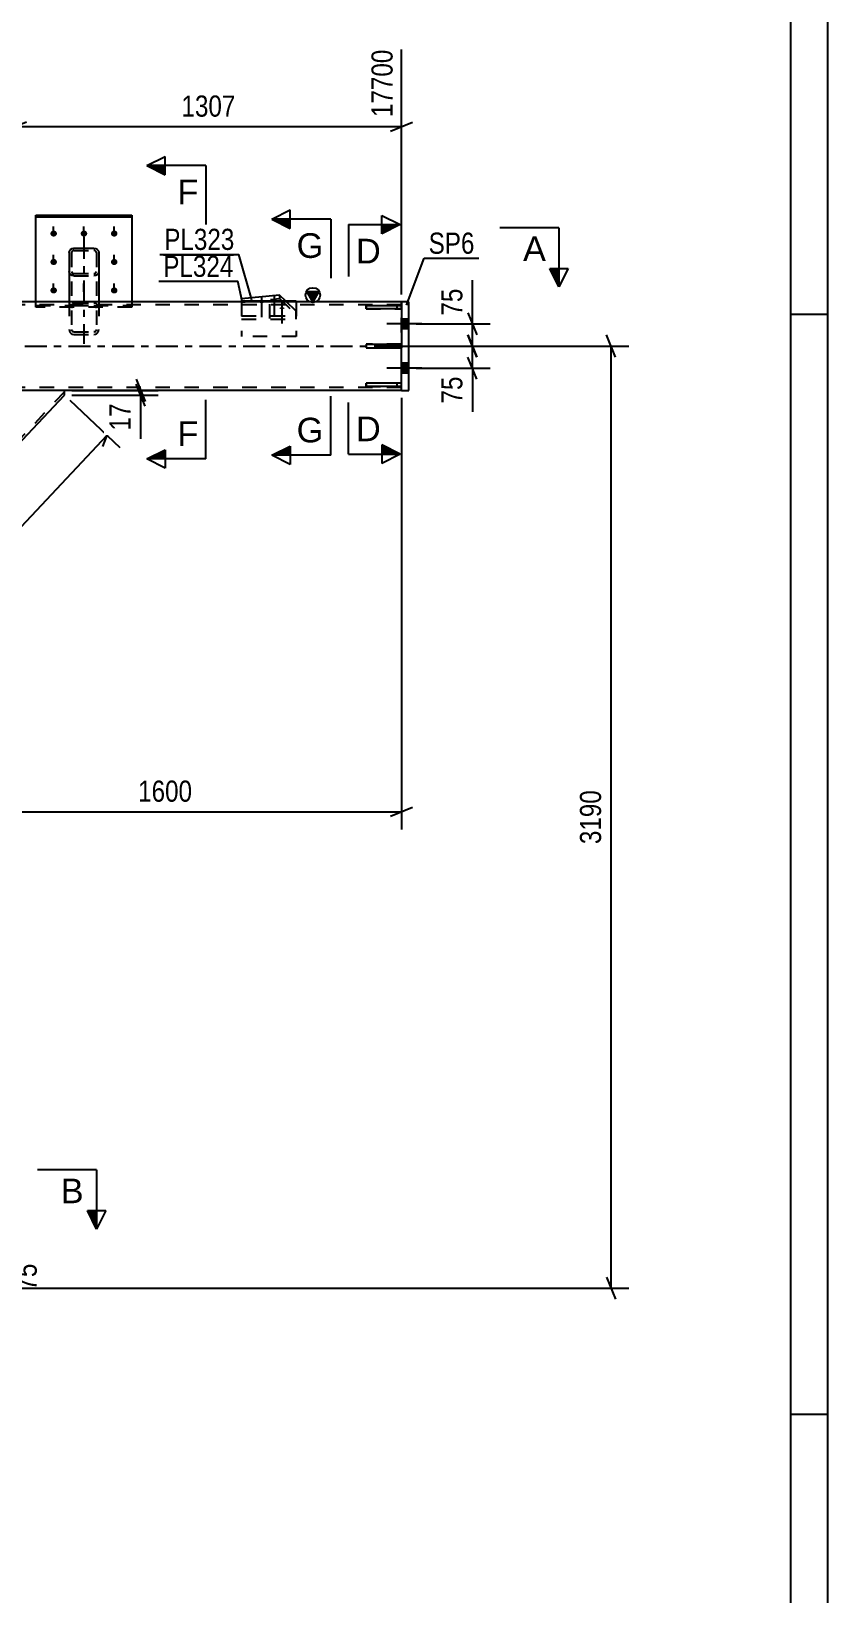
# Model space of a CAD drawing. Header units: millimetres. Extents: x -75 to 766, y -443 to 151.
# Drawn here: x 657.9 to 765.7, y -169 to 42.6 of the extents above; entities that cross this region are included whole.
import ezdxf

# ---------------------------------------------------------------- set-up
doc = ezdxf.new("R2010")
doc.units = ezdxf.units.MM
doc.linetypes.add('DXK_LINE_DOT2', pattern=[3.9198, 1.9599, -1.9599])
doc.linetypes.add('DXK_LINE_DOT3', pattern=[5.9187, 2.979, -0.9799, 0.9799, -0.9799])
doc.styles.add('Arial', font='ARIAL.TTF', dxfattribs={"height": 0.2})
doc.styles.add('Arial Narrow', font='ARIALN.TTF', dxfattribs={"height": 0.2})

# ---------------------------------------------------------------- blocks, each defined once
blk = doc.blocks.new('Unknown-761549991-1163')
at = {"color": 5, "linetype": 'Continuous'}
for p, q in [((765.73, -442.73), (765.73, 151.27)), ((760.73, -437.73), (760.73, 146.27)), ((765.73, 4.27), (760.73, 4.27)), ((765.73, -144.73), (760.73, -144.73))]:
    blk.add_line(p, q, dxfattribs=at)
blk = doc.blocks.new('Bolt-761549991-4123 - 4121')
at = {"linetype": 'Continuous'}
for points in [[(660.9, 15.65), (660.99, 15.64), (661.08, 15.61), (661.16, 15.57), (661.23, 15.51), (661.28, 15.44), (661.32, 15.36), (661.34, 15.28), (661.34, 15.19), (661.32, 15.11), (661.28, 15.03), (661.23, 14.96), (661.16, 14.9), (661.08, 14.86), (660.99, 14.83), (660.9, 14.82), (660.81, 14.83), (660.72, 14.86), (660.64, 14.9), (660.57, 14.96), (660.52, 15.03), (660.48, 15.11), (660.46, 15.19), (660.46, 15.28), (660.48, 15.36), (660.52, 15.44), (660.57, 15.51), (660.64, 15.57), (660.72, 15.61), (660.81, 15.64)], [(665, 15.65), (665.09, 15.64), (665.18, 15.61), (665.26, 15.57), (665.33, 15.51), (665.38, 15.44), (665.42, 15.36), (665.44, 15.28), (665.44, 15.19), (665.42, 15.11), (665.38, 15.03), (665.33, 14.96), (665.26, 14.9), (665.18, 14.86), (665.09, 14.83), (665, 14.82), (664.91, 14.83), (664.82, 14.86), (664.74, 14.9), (664.67, 14.96), (664.62, 15.03), (664.58, 15.11), (664.56, 15.19), (664.56, 15.28), (664.58, 15.36), (664.62, 15.44), (664.67, 15.51), (664.74, 15.57), (664.82, 15.61), (664.91, 15.64)], [(669.1, 15.65), (669.19, 15.64), (669.28, 15.61), (669.36, 15.57), (669.43, 15.51), (669.48, 15.44), (669.52, 15.36), (669.54, 15.28), (669.54, 15.19), (669.52, 15.11), (669.48, 15.03), (669.43, 14.96), (669.36, 14.9), (669.28, 14.86), (669.19, 14.83), (669.1, 14.82), (669.01, 14.83), (668.92, 14.86), (668.84, 14.9), (668.77, 14.96), (668.72, 15.03), (668.68, 15.11), (668.66, 15.19), (668.66, 15.28), (668.68, 15.36), (668.72, 15.44), (668.77, 15.51), (668.84, 15.57), (668.92, 15.61), (669.01, 15.64)], [(660.9, 11.8), (660.99, 11.79), (661.08, 11.76), (661.16, 11.72), (661.23, 11.66), (661.28, 11.59), (661.32, 11.51), (661.34, 11.43), (661.34, 11.34), (661.32, 11.26), (661.28, 11.18), (661.23, 11.11), (661.16, 11.05), (661.08, 11.01), (660.99, 10.98), (660.9, 10.97), (660.81, 10.98), (660.72, 11.01), (660.64, 11.05), (660.57, 11.11), (660.52, 11.18), (660.48, 11.26), (660.46, 11.34), (660.46, 11.43), (660.48, 11.51), (660.52, 11.59), (660.57, 11.66), (660.64, 11.72), (660.72, 11.76), (660.81, 11.79)], [(669.1, 11.8), (669.19, 11.79), (669.28, 11.76), (669.36, 11.72), (669.43, 11.66), (669.48, 11.59), (669.52, 11.51), (669.54, 11.43), (669.54, 11.34), (669.52, 11.26), (669.48, 11.18), (669.43, 11.11), (669.36, 11.05), (669.28, 11.01), (669.19, 10.98), (669.1, 10.97), (669.01, 10.98), (668.92, 11.01), (668.84, 11.05), (668.77, 11.11), (668.72, 11.18), (668.68, 11.26), (668.66, 11.34), (668.66, 11.43), (668.68, 11.51), (668.72, 11.59), (668.77, 11.66), (668.84, 11.72), (668.92, 11.76), (669.01, 11.79)], [(660.9, 7.94), (660.99, 7.94), (661.08, 7.91), (661.16, 7.87), (661.23, 7.81), (661.28, 7.74), (661.32, 7.66), (661.34, 7.57), (661.34, 7.49), (661.32, 7.4), (661.28, 7.32), (661.23, 7.25), (661.16, 7.2), (661.08, 7.15), (660.99, 7.13), (660.9, 7.12), (660.81, 7.13), (660.72, 7.15), (660.64, 7.2), (660.57, 7.25), (660.52, 7.32), (660.48, 7.4), (660.46, 7.49), (660.46, 7.57), (660.48, 7.66), (660.52, 7.74), (660.57, 7.81), (660.64, 7.87), (660.72, 7.91), (660.81, 7.94)], [(669.1, 7.94), (669.19, 7.94), (669.28, 7.91), (669.36, 7.87), (669.43, 7.81), (669.48, 7.74), (669.52, 7.66), (669.54, 7.57), (669.54, 7.49), (669.52, 7.4), (669.48, 7.32), (669.43, 7.25), (669.36, 7.2), (669.28, 7.15), (669.19, 7.13), (669.1, 7.12), (669.01, 7.13), (668.92, 7.15), (668.84, 7.2), (668.77, 7.25), (668.72, 7.32), (668.68, 7.4), (668.66, 7.49), (668.66, 7.57), (668.68, 7.66), (668.72, 7.74), (668.77, 7.81), (668.84, 7.87), (668.92, 7.91), (669.01, 7.94)]]:
    blk.add_hatch(color=1, dxfattribs=at).paths.add_polyline_path(points)
at = {"color": 1, "linetype": 'Continuous'}
for p, q in [((660.9, 15.06), (660.9, 16.19)), ((665, 15.06), (665, 16.19)), ((669.1, 15.06), (669.1, 16.19)), ((660.9, 11.21), (660.9, 12.34)), ((669.1, 11.21), (669.1, 12.34)), ((660.9, 7.35), (660.9, 8.49)), ((669.1, 7.35), (669.1, 8.49))]:
    blk.add_line(p, q, dxfattribs=at)
at = {"color": 1, "linetype": 'DXK_LINE_DOT2'}
blk.add_line((665, 7.35), (665, 8.49), dxfattribs=at)
blk = doc.blocks.new('Bolt-761549991-4140 - 4121')
at = {"linetype": 'Continuous'}
for points in [[(708, 3.66), (708, 2.34), (709, 2.34), (709, 3.66)], [(708, 3.66), (708, 2.34), (709, 2.34), (709, 3.66)], [(708, -2.34), (708, -3.66), (709, -3.66), (709, -2.34)], [(708, -2.34), (708, -3.66), (709, -3.66), (709, -2.34)]]:
    blk.add_hatch(color=1, dxfattribs=at).paths.add_polyline_path(points)
at = {"color": 1, "linetype": 'Continuous'}
for p, q in [((710.76, 3), (706, 3)), ((710.76, 3), (706, 3)), ((709, 3.66), (708, 3.66)), ((709, 3.66), (708, 3.66)), ((709, 2.34), (708, 2.34)), ((709, 2.34), (708, 2.34)), ((710.76, -3), (706, -3)), ((710.76, -3), (706, -3)), ((709, -2.34), (708, -2.34)), ((709, -2.34), (708, -2.34)), ((709, -3.66), (708, -3.66)), ((709, -3.66), (708, -3.66))]:
    blk.add_line(p, q, dxfattribs=at)
blk = doc.blocks.new('Bolt-761549991-4141 - 4121')
at = {"linetype": 'Continuous'}
for points in [[(689.05, 5.83), (688.98, 5.83), (688.91, 5.84), (688.84, 5.85), (688.79, 5.87), (688.74, 5.89), (688.71, 5.92), (688.7, 5.94), (688.7, 5.97), (688.71, 5.99), (688.74, 6.02), (688.79, 6.04), (688.84, 6.05), (688.91, 6.07), (688.98, 6.07), (689.05, 6.08), (689.13, 6.07), (689.2, 6.07), (689.27, 6.05), (689.32, 6.04), (689.37, 6.02), (689.4, 5.99), (689.41, 5.97), (689.41, 5.94), (689.4, 5.92), (689.37, 5.89), (689.32, 5.87), (689.27, 5.85), (689.2, 5.84), (689.13, 5.83)], [(690.75, 6.04), (690.68, 6.04), (690.61, 6.05), (690.54, 6.06), (690.48, 6.08), (690.44, 6.1), (690.41, 6.12), (690.39, 6.15), (690.39, 6.17), (690.41, 6.2), (690.44, 6.22), (690.48, 6.24), (690.54, 6.26), (690.61, 6.27), (690.68, 6.28), (690.75, 6.28), (690.83, 6.28), (690.9, 6.27), (690.96, 6.26), (691.02, 6.24), (691.06, 6.22), (691.09, 6.2), (691.11, 6.17), (691.11, 6.15), (691.09, 6.12), (691.06, 6.1), (691.02, 6.08), (690.96, 6.06), (690.9, 6.05), (690.83, 6.04)], [(691.82, 5), (691.75, 5.01), (691.67, 5.02), (691.61, 5.03), (691.55, 5.05), (691.51, 5.07), (691.48, 5.09), (691.46, 5.11), (691.46, 5.14), (691.48, 5.17), (691.51, 5.19), (691.55, 5.21), (691.61, 5.23), (691.67, 5.24), (691.75, 5.25), (691.82, 5.25), (691.9, 5.25), (691.97, 5.24), (692.03, 5.23), (692.09, 5.21), (692.13, 5.19), (692.16, 5.17), (692.18, 5.14), (692.18, 5.11), (692.16, 5.09), (692.13, 5.07), (692.09, 5.05), (692.03, 5.03), (691.97, 5.02), (691.9, 5.01)]]:
    blk.add_hatch(color=1, dxfattribs=at).paths.add_polyline_path(points)
at = {"color": 1, "linetype": 'Continuous'}
for p, q in [((689.05, 6.71), (689.05, 3.89)), ((690.75, 6.91), (690.75, 4.09)), ((691.82, 5.88), (691.82, 3.06))]:
    blk.add_line(p, q, dxfattribs=at)
at = {"color": 1, "linetype": 'DXK_LINE_DOT2'}
blk.add_line((690.12, 5.67), (690.12, 2.85), dxfattribs=at)
blk = doc.blocks.new('Part-761549991-4211 - 4121')
at = {"linetype": 'Continuous'}
blk.add_hatch(color=2, dxfattribs=at).paths.add_polyline_path([(696, 6), (695.2, 7.4), (696.8, 7.4)])
at = {"color": 2, "linetype": 'Continuous'}
for p, q in [((696, 6), (695.2, 7.4)), ((695.2, 7.4), (696.8, 7.4)), ((696.8, 7.4), (696, 6)), ((708, 6), (0, 6)), ((708, -6), (182.6, -6))]:
    blk.add_line(p, q, dxfattribs=at)
at = {"color": 7, "linetype": 'DXK_LINE_DOT2'}
for p, q in [((708, 5.6), (0, 5.6)), ((708, -6), (708, 6)), ((708, -5.6), (0, -5.6)), ((708, -6), (174.48, -6))]:
    blk.add_line(p, q, dxfattribs=at)
at = {"color": 7, "linetype": 'DXK_LINE_DOT3'}
blk.add_line((0, 0), (708, 0), dxfattribs=at)
at = {"color": 2, "linetype": 'Continuous'}
blk.add_circle((696, 6.9), 1, dxfattribs=at)
blk = doc.blocks.new('Part-761549991-4563 - 4121')
at = {"color": 2, "linetype": 'Continuous'}
for p, q in [((691.47, 6.9), (686.35, 6.39)), ((686.35, 6.39), (686.35, 6.08)), ((692.32, 6.08), (691.47, 6.9))]:
    blk.add_line(p, q, dxfattribs=at)
at = {"color": 7, "linetype": 'DXK_LINE_DOT2'}
for p, q in [((686.35, 5.93), (691.47, 6.45)), ((691.47, 6.9), (691.47, 6.45)), ((691.47, 6.45), (693.74, 4.26)), ((686.35, 6.08), (686.35, 3.64)), ((693.74, 4.71), (692.32, 6.08)), ((693.74, 3.64), (693.74, 4.71)), ((686.35, 4.09), (693.74, 4.09)), ((686.35, 3.64), (693.74, 3.64))]:
    blk.add_line(p, q, dxfattribs=at)
blk = doc.blocks.new('Part-761549991-4212 - 4121')
at = {"color": 7, "linetype": 'DXK_LINE_DOT2'}
for p, q in [((708, -5.02), (703.2, -5.02)), ((703.2, -5.02), (703.2, -5.5)), ((703.2, -5.5), (708, -5.5)), ((707.4, -5.5), (707.4, -5.02)), ((708, -5.5), (708, -5.02))]:
    blk.add_line(p, q, dxfattribs=at)
blk = doc.blocks.new('Part-761549991-4213 - 4121')
at = {"color": 7, "linetype": 'DXK_LINE_DOT2'}
for p, q in [((708, 5.5), (703.2, 5.5)), ((703.2, 5.5), (703.2, 5.02)), ((703.2, 5.02), (708, 5.02)), ((707.4, 5.02), (707.4, 5.5)), ((708, 5.02), (708, 5.5))]:
    blk.add_line(p, q, dxfattribs=at)
blk = doc.blocks.new('Part-761549991-4214 - 4121')
at = {"color": 7, "linetype": 'DXK_LINE_DOT2'}
for p, q in [((708, 0.24), (703.2, 0.24)), ((703.2, 0.24), (703.2, -0.24)), ((707.4, -0.24), (707.4, 0.24)), ((708, -0.24), (708, 0.24)), ((703.2, -0.24), (708, -0.24))]:
    blk.add_line(p, q, dxfattribs=at)
blk = doc.blocks.new('Part-761549991-4215 - 4121')
at = {"color": 2, "linetype": 'Continuous'}
for p, q in [((703.2, -5.5), (703.2, -5.02)), ((708, -5.02), (703.2, -5.02)), ((708, -5.5), (703.2, -5.5)), ((708, -5.5), (708, -5.02))]:
    blk.add_line(p, q, dxfattribs=at)
at = {"color": 7, "linetype": 'DXK_LINE_DOT2'}
blk.add_line((707.4, -5.5), (707.4, -5.02), dxfattribs=at)
blk = doc.blocks.new('Part-761549991-4216 - 4121')
at = {"color": 2, "linetype": 'Continuous'}
for p, q in [((703.2, 5.5), (708, 5.5)), ((703.2, 5.02), (703.2, 5.5)), ((708, 5.02), (703.2, 5.02)), ((708, 5.5), (708, 5.02))]:
    blk.add_line(p, q, dxfattribs=at)
at = {"color": 7, "linetype": 'DXK_LINE_DOT2'}
blk.add_line((707.4, 5.02), (707.4, 5.5), dxfattribs=at)
blk = doc.blocks.new('Part-761549991-4217 - 4121')
at = {"color": 2, "linetype": 'Continuous'}
for p, q in [((703.2, 0.24), (708, 0.24)), ((703.2, 0.24), (703.2, -0.24)), ((708, 0.24), (708, -0.24)), ((703.2, -0.24), (708, -0.24))]:
    blk.add_line(p, q, dxfattribs=at)
at = {"color": 7, "linetype": 'DXK_LINE_DOT2'}
blk.add_line((707.4, -0.24), (707.4, 0.24), dxfattribs=at)
blk = doc.blocks.new('Part-761549991-4235 - 4121')
at = {"color": 2, "linetype": 'Continuous'}
for p, q in [((686.35, 6.08), (686.35, 6)), ((693.74, 6.08), (686.35, 6.08)), ((693.74, 6), (693.74, 6.08))]:
    blk.add_line(p, q, dxfattribs=at)
at = {"color": 7, "linetype": 'DXK_LINE_DOT2'}
for p, q in [((686.35, 6), (686.35, 1.28)), ((693.74, 6), (693.74, 1.28)), ((693.74, 1.28), (686.35, 1.28))]:
    blk.add_line(p, q, dxfattribs=at)
blk = doc.blocks.new('Part-761549991-4238 - 4121')
at = {"color": 2, "linetype": 'Continuous'}
for p, q in [((658.5, 6), (658.5, 17.71)), ((658.5, 17.71), (671.5, 17.71)), ((658.5, 17.49), (671.5, 17.49)), ((671.5, 17.71), (671.5, 6))]:
    blk.add_line(p, q, dxfattribs=at)
at = {"color": 7, "linetype": 'DXK_LINE_DOT2'}
for p, q in [((658.5, 5.28), (658.5, 6)), ((658.5, 5.49), (671.5, 5.49)), ((671.5, 5.28), (658.5, 5.28)), ((671.5, 6), (671.5, 5.28))]:
    blk.add_line(p, q, dxfattribs=at)
blk = doc.blocks.new('Part-761549991-4289 - 4121')
at = {"color": 2, "linetype": 'Continuous'}
for p, q in [((663, 12.66), (663.05, 12.89)), ((663.05, 12.89), (663.19, 13.09)), ((663.19, 13.09), (663.39, 13.22)), ((663.39, 13.22), (663.64, 13.26)), ((663.64, 13.26), (666.36, 13.26)), ((666.36, 13.26), (666.6, 13.22)), ((666.6, 13.22), (666.81, 13.09)), ((666.81, 13.09), (666.95, 12.89)), ((666.95, 12.89), (667, 12.66)), ((663, 12.66), (663, 6)), ((667, 12.66), (667, 6))]:
    blk.add_line(p, q, dxfattribs=at)
at = {"color": 7, "linetype": 'DXK_LINE_DOT2'}
for p, q in [((663.34, 12.78), (663.32, 12.66)), ((663.41, 12.87), (663.34, 12.78)), ((663.52, 12.94), (663.41, 12.87)), ((663.64, 12.96), (663.52, 12.94)), ((663.64, 12.96), (666.36, 12.96)), ((666.48, 12.94), (666.36, 12.96)), ((666.59, 12.87), (666.48, 12.94)), ((666.65, 12.78), (666.59, 12.87)), ((666.68, 12.66), (666.65, 12.78)), ((663.32, 12.66), (663.32, 2.25)), ((666.68, 12.66), (666.68, 2.25)), ((663.05, 9.88), (663, 10.11)), ((663.19, 9.68), (663.05, 9.88)), ((663.39, 9.55), (663.19, 9.68)), ((663.32, 10.11), (663.34, 9.99)), ((663.34, 9.99), (663.41, 9.89)), ((663.64, 9.5), (663.39, 9.55)), ((663.41, 9.89), (663.52, 9.83)), ((663.52, 9.83), (663.64, 9.81)), ((663.64, 9.81), (666.36, 9.81)), ((663.64, 9.5), (666.36, 9.5)), ((666.36, 9.81), (666.48, 9.83)), ((666.6, 9.55), (666.36, 9.5)), ((666.48, 9.83), (666.59, 9.89)), ((666.59, 9.89), (666.6, 9.92)), ((666.6, 9.92), (666.65, 9.99)), ((666.81, 9.68), (666.6, 9.55)), ((666.65, 9.99), (666.68, 10.11)), ((666.95, 9.88), (666.81, 9.68)), ((667, 10.11), (666.95, 9.88)), ((663, 6), (663, 2.25)), ((663.04, 5.35), (663, 5.15)), ((663.05, 5.41), (663.04, 5.35)), ((663.32, 5.15), (663.34, 5.28)), ((663.64, 5.83), (663.39, 5.77)), ((663.52, 5.46), (663.64, 5.49)), ((663.64, 5.83), (666.36, 5.83)), ((663.64, 5.49), (666.36, 5.49)), ((666.6, 5.77), (666.36, 5.83)), ((666.36, 5.49), (666.48, 5.46)), ((666.65, 5.28), (666.68, 5.15)), ((666.96, 5.35), (666.95, 5.41)), ((667, 5.15), (666.96, 5.35)), ((667, 6), (667, 2.25)), ((663, 2.25), (663.05, 1.99)), ((663.34, 2.12), (663.32, 2.25)), ((666.68, 2.25), (666.65, 2.12)), ((666.95, 1.99), (667, 2.25)), ((663.39, 1.62), (663.64, 1.57)), ((663.64, 1.91), (663.52, 1.94)), ((663.64, 1.91), (666.36, 1.91)), ((663.64, 1.57), (666.36, 1.57)), ((666.48, 1.94), (666.36, 1.91)), ((666.36, 1.57), (666.6, 1.62))]:
    blk.add_line(p, q, dxfattribs=at)
at = {"color": 7, "linetype": 'DXK_LINE_DOT3'}
blk.add_line((665, 14.8), (665, 0.28), dxfattribs=at)
at = {"color": 7, "linetype": 'DXK_LINE_DOT2'}
for centre, radius, start, end in [((663.65, 5.16), 0.331, 114.32, 159.2417), ((666.35, 5.16), 0.331, 20.7583, 65.68), ((666.33, 5.17), 0.662, 20.7583, 65.68), ((663.65, 2.24), 0.331, 200.7583, 245.68), ((666.35, 2.24), 0.331, 294.32, 339.2417), ((663.67, 2.22), 0.662, 200.7583, 245.68), ((666.33, 2.22), 0.662, 294.32, 339.2417)]:
    blk.add_arc(centre, radius, start, end, dxfattribs=at)
blk = doc.blocks.new('Part-761549991-4334 - 4121')
at = {"color": 7, "linetype": 'DXK_LINE_DOT2'}
for p, q in [((656.17, -6), (547.64, -121.41)), ((662.36, -6.19), (553.83, -121.6)), ((662.36, -6), (655.73, -6)), ((605, -59.95), (601.37, -63.8)), ((554.27, -121.6), (547.64, -121.6))]:
    blk.add_line(p, q, dxfattribs=at)
at = {"color": 2, "linetype": 'Continuous'}
for p, q in [((655.73, -6), (605, -59.95)), ((662.36, -6.66), (662.36, -6)), ((554.27, -121.6), (662.36, -6.66)), ((601.37, -63.8), (547.64, -120.94)), ((547.64, -121.6), (547.64, -120.94))]:
    blk.add_line(p, q, dxfattribs=at)
blk = doc.blocks.new('Part-761549991-4427 - 4121')
at = {"color": 2, "linetype": 'Continuous'}
for p, q in [((708, 6), (708, 5.5)), ((709, 6), (708, 6)), ((708, 5.02), (708, 0.24)), ((709, -6), (709, 6)), ((708, -5.02), (708, -0.24)), ((708, -6), (708, -5.5)), ((708, -6), (709, -6))]:
    blk.add_line(p, q, dxfattribs=at)
at = {"color": 7, "linetype": 'DXK_LINE_DOT2'}
for p, q in [((708, 6), (708, -0.24)), ((708, 5.5), (708, 5.02)), ((708, 0.24), (708, -0.24)), ((708, -5.5), (708, -5.02))]:
    blk.add_line(p, q, dxfattribs=at)
blk = doc.blocks.new('StraightDimension-761549991-5457 - 4121')
at = {"color": 7, "linetype": 'Continuous'}
for p, q in [((663.09, -7.35), (669.88, -13.74)), ((560.04, -127.03), (668.14, -12.09)), ((667.55, -13.6), (668.73, -10.59)), ((554.99, -122.29), (561.79, -128.68)), ((560.63, -125.53), (559.45, -128.54))]:
    blk.add_line(p, q, dxfattribs=at)
at = {"color": 0}
blk.add_wipeout([(616.46, -65.95), (613.4, -63.07), (607.57, -69.27), (610.63, -72.15)], dxfattribs=at)
at = {"color": 3, "style": 'Arial Narrow'}
blk.add_text('3945', height=2.863, rotation=46.7591, dxfattribs=at).set_placement((610.6, -71.3))
blk = doc.blocks.new('StraightDimension-761549991-10640 - 4121')
at = {"color": 7, "linetype": 'Continuous'}
for p, q in [((646, -124.6), (657.11, -124.6)), ((653.66, -123.1), (654.86, -126.1)), ((654.26, -127.6), (654.26, -124.6)), ((654.86, -129.1), (653.66, -126.1)), ((646, -127.6), (657.11, -127.6))]:
    blk.add_line(p, q, dxfattribs=at)
at = {"color": 0}
blk.add_wipeout([(659.21, -123.67), (655.01, -123.67), (655.01, -128.53), (659.21, -128.53)], dxfattribs=at)
at = {"color": 3, "style": 'Arial Narrow'}
blk.add_text('75', height=2.863, rotation=90.0002, dxfattribs=at).set_placement((658.61, -127.93))
blk = doc.blocks.new('StraightDimension-761549991-4800 - 4121')
at = {"color": 7, "linetype": 'Continuous'}
for p, q in [((736.98, -1.5), (735.78, 1.5)), ((709, 0), (738.78, 0)), ((736.38, -127.6), (736.38, 0)), ((735.78, -126.1), (736.98, -129.1)), ((645, -127.6), (738.78, -127.6))]:
    blk.add_line(p, q, dxfattribs=at)
at = {"color": 0}
blk.add_wipeout([(735.63, -59.54), (731.43, -59.54), (731.43, -68.06), (735.63, -68.06)], dxfattribs=at)
at = {"color": 3, "style": 'Arial Narrow'}
blk.add_text('3190', height=2.863, rotation=90.0002, dxfattribs=at).set_placement((735.03, -67.46))
blk = doc.blocks.new('StraightDimension-761549991-5134 - 4121')
at = {"color": 7, "linetype": 'Continuous'}
for p, q in [((708, -7), (708, -65.47)), ((644, -120.6), (644, -60.22)), ((645.5, -62.47), (642.5, -63.67)), ((644, -63.07), (708, -63.07)), ((706.5, -63.67), (709.5, -62.47))]:
    blk.add_line(p, q, dxfattribs=at)
at = {"color": 0}
blk.add_wipeout([(680.26, -62.32), (680.26, -58.12), (671.74, -58.12), (671.74, -62.32)], dxfattribs=at)
at = {"color": 3, "style": 'Arial Narrow'}
blk.add_text('1600', height=2.863, dxfattribs=at).set_placement((672.34, -61.72))
blk = doc.blocks.new('StraightDimension-761549991-7445 - 4121')
at = {"color": 7, "linetype": 'Continuous'}
for p, q in [((655.73, -5), (655.73, 40.16)), ((708, 7), (708, 40.16)), ((657.23, 30.32), (654.23, 29.12)), ((655.73, 29.72), (708, 29.72)), ((706.5, 29.12), (709.5, 30.32))]:
    blk.add_line(p, q, dxfattribs=at)
at = {"color": 0, "linetype": 'Continuous'}
blk.add_wipeout([(707.4, 40.76), (703.2, 40.76), (703.2, 30.42), (707.4, 30.42)], dxfattribs=at)
at = {"color": 0}
blk.add_wipeout([(686.12, 30.47), (686.12, 34.67), (677.61, 34.67), (677.61, 30.47)], dxfattribs=at)
at = {"color": 3, "linetype": 'Continuous', "style": 'Arial Narrow'}
blk.add_text('17700', height=2.863, rotation=90.0002, dxfattribs=at).set_placement((706.8, 31.02))
at = {"color": 3, "style": 'Arial Narrow'}
blk.add_text('1307', height=2.863, dxfattribs=at).set_placement((678.21, 31.07))
blk = doc.blocks.new('StraightDimension-761549991-4672 - 4121')
at = {"color": 7, "linetype": 'Continuous'}
for p, q in [((663.36, -6), (675.07, -6)), ((672.07, -4.5), (673.27, -7.5)), ((673.27, -8.16), (672.07, -5.16)), ((672.67, -6.66), (672.67, -6)), ((663.36, -6.66), (675.07, -6.66))]:
    blk.add_line(p, q, dxfattribs=at)
at = {"color": 0}
blk.add_wipeout([(671.92, -7.19), (667.72, -7.19), (667.72, -12.04), (671.92, -12.04)], dxfattribs=at)
at = {"color": 7, "linetype": 'Continuous'}
blk.add_line((672.67, -6.66), (672.67, -12.57), dxfattribs=at)
blk.add_line((672.67, -6.66), (672.67, -12.57), dxfattribs=at)
at = {"color": 3, "style": 'Arial Narrow'}
blk.add_text('17', height=2.863, rotation=90.0002, dxfattribs=at).set_placement((671.32, -11.44))
blk = doc.blocks.new('StraightDimension-761549991-4783 - 4121')
at = {"color": 7, "linetype": 'Continuous'}
for p, q in [((706.96, 0), (720, 0)), ((717, 1.5), (718.2, -1.5)), ((717.6, -3), (717.6, 0)), ((718.2, -4.5), (717, -1.5)), ((710, -3), (720, -3))]:
    blk.add_line(p, q, dxfattribs=at)
at = {"color": 0}
blk.add_wipeout([(716.85, -3.53), (712.65, -3.53), (712.65, -8.38), (716.85, -8.38)], dxfattribs=at)
at = {"color": 7, "linetype": 'Continuous'}
blk.add_line((717.6, -3), (717.6, -8.91), dxfattribs=at)
blk.add_line((717.6, -3), (717.6, -8.91), dxfattribs=at)
at = {"color": 3, "style": 'Arial Narrow'}
blk.add_text('75', height=2.863, rotation=90.0002, dxfattribs=at).set_placement((716.25, -7.78))
blk = doc.blocks.new('StraightDimension-761549991-4791 - 4121')
at = {"color": 7, "linetype": 'Continuous'}
for p, q in [((717, 4.5), (718.2, 1.5)), ((710, 3), (720, 3)), ((717.6, 0), (717.6, 3)), ((706.96, 0), (720, 0)), ((718.2, -1.5), (717, 1.5))]:
    blk.add_line(p, q, dxfattribs=at)
at = {"color": 0}
blk.add_wipeout([(716.85, 8.38), (712.65, 8.38), (712.65, 3.52), (716.85, 3.52)], dxfattribs=at)
at = {"color": 7, "linetype": 'Continuous'}
blk.add_line((717.6, 3), (717.6, 8.91), dxfattribs=at)
blk.add_line((717.6, 3), (717.6, 8.91), dxfattribs=at)
at = {"color": 3, "style": 'Arial Narrow'}
blk.add_text('75', height=2.863, rotation=90.0002, dxfattribs=at).set_placement((716.25, 4.13))
blk = doc.blocks.new('SectionMark-761549991-5488 - 4121')
at = {"color": 6, "linetype": 'Continuous'}
for p in [(666.71, -111.6), (667.96, -117.1)]:
    blk.add_line(p, (666.71, -119.6), dxfattribs=at)
at = {"color": 0, "linetype": 'Continuous'}
blk.add_wipeout([(664.96, -116.1), (664.96, -112.6), (661.85, -112.6), (661.85, -116.1)], dxfattribs=at)
at = {"linetype": 'Continuous'}
blk.add_hatch(color=6, dxfattribs=at).paths.add_polyline_path([(665.46, -117.1), (666.71, -117.1), (666.71, -119.6)])
at = {"color": 6, "linetype": 'Continuous'}
for p, q in [((666.71, -111.6), (658.71, -111.6)), ((665.46, -117.1), (667.96, -117.1)), ((666.71, -119.6), (665.46, -117.1))]:
    blk.add_line(p, q, dxfattribs=at)
at = {"color": 3, "linetype": 'Continuous', "style": 'Arial'}
blk.add_text('B', height=3.34, dxfattribs=at).set_placement((661.85, -116.1))
blk = doc.blocks.new('SectionMark-761549991-5490 - 4121')
at = {"color": 6, "linetype": 'Continuous'}
for p, q in [((705.33, 17.69), (707.83, 16.44)), ((700.83, 16.44), (707.83, 16.44)), ((700.83, -14.64), (707.83, -14.64)), ((707.83, -14.64), (705.33, -15.89))]:
    blk.add_line(p, q, dxfattribs=at)
at = {"color": 0, "linetype": 'Continuous'}
for points in [[(705.2, 11.19), (705.2, 14.69), (701.83, 14.69), (701.83, 11.19)], [(705.2, -12.89), (705.2, -9.39), (701.83, -9.39), (701.83, -12.89)]]:
    blk.add_wipeout(points, dxfattribs=at)
at = {"linetype": 'Continuous'}
for points in [[(705.33, 15.19), (705.33, 16.44), (707.83, 16.44)], [(705.33, -14.64), (705.33, -13.39), (707.83, -14.64)]]:
    blk.add_hatch(color=6, dxfattribs=at).paths.add_polyline_path(points)
at = {"color": 6, "linetype": 'Continuous'}
for p, q in [((705.33, 15.19), (705.33, 17.69)), ((700.83, 16.44), (700.83, 9.44)), ((707.83, 16.44), (705.33, 15.19)), ((700.83, -14.64), (700.83, -7.64)), ((707.83, -14.64), (705.33, -13.39)), ((705.33, -13.39), (705.33, -15.89))]:
    blk.add_line(p, q, dxfattribs=at)
at = {"color": 3, "linetype": 'Continuous', "style": 'Arial'}
for p in [(701.83, 11.19), (701.83, -12.89)]:
    blk.add_text('D', height=3.34, dxfattribs=at).set_placement(p)
blk = doc.blocks.new('Mark-761549991-13928 - 4121')
at = {"color": 0}
blk.add_wipeout([(685.26, 9.37), (685.26, 12.37), (675.75, 12.37), (675.75, 9.37)], dxfattribs=at)
blk.add_wipeout([(685.26, 9.37), (685.26, 12.37), (675.75, 12.37), (675.75, 9.37)], dxfattribs=at)
at = {"color": 30, "linetype": 'Continuous'}
for p in [(675.15, 8.77), (686.41, 6.08)]:
    blk.add_line(p, (685.86, 8.77), dxfattribs=at)
at = {"color": 3, "style": 'Arial Narrow'}
blk.add_text('PL324', height=2.863, dxfattribs=at).set_placement((675.75, 9.37))
blk = doc.blocks.new('Mark-761549991-13931 - 4121')
at = {"color": 0}
blk.add_wipeout([(685.39, 13.02), (685.39, 16.02), (675.88, 16.02), (675.88, 13.02)], dxfattribs=at)
blk.add_wipeout([(685.39, 13.02), (685.39, 16.02), (675.88, 16.02), (675.88, 13.02)], dxfattribs=at)
at = {"color": 30, "linetype": 'Continuous'}
for p in [(675.28, 12.42), (687.74, 6.28)]:
    blk.add_line(p, (685.99, 12.42), dxfattribs=at)
at = {"color": 3, "style": 'Arial Narrow'}
blk.add_text('PL323', height=2.863, dxfattribs=at).set_placement((675.88, 13.02))
blk = doc.blocks.new('Mark-761549991-4423 - 4121')
at = {"color": 0}
blk.add_wipeout([(717.89, 12.5), (717.89, 15.5), (711.68, 15.5), (711.68, 12.5)], dxfattribs=at)
blk.add_wipeout([(717.89, 12.5), (717.89, 15.5), (711.68, 15.5), (711.68, 12.5)], dxfattribs=at)
at = {"color": 30, "linetype": 'Continuous'}
for p, q in [((708.7, 5.54), (711.08, 11.9)), ((711.08, 11.9), (718.49, 11.9))]:
    blk.add_line(p, q, dxfattribs=at)
at = {"color": 3, "style": 'Arial Narrow'}
blk.add_text('SP6', height=2.863, dxfattribs=at).set_placement((711.68, 12.5))
blk = doc.blocks.new('SectionMark-761549991-5484 - 4121')
at = {"linetype": 'Continuous'}
for points in [[(676, 24.44), (676, 23.19), (673.5, 24.44)], [(676, -14.04), (676, -15.29), (673.5, -15.29)]]:
    blk.add_hatch(color=6, dxfattribs=at).paths.add_polyline_path(points)
at = {"color": 6, "linetype": 'Continuous'}
for p, q in [((673.5, 24.44), (676, 25.69)), ((676, 23.19), (676, 25.69)), ((681.5, 24.44), (673.5, 24.44)), ((673.5, 24.44), (676, 23.19)), ((673.5, -15.29), (676, -14.04)), ((676, -14.04), (676, -16.54)), ((681.5, -15.29), (673.5, -15.29)), ((676, -16.54), (673.5, -15.29))]:
    blk.add_line(p, q, dxfattribs=at)
at = {"color": 0, "linetype": 'Continuous'}
for points in [[(680.5, 19.19), (680.5, 22.69), (677.65, 22.69), (677.65, 19.19)], [(680.5, -13.54), (680.5, -10.04), (677.65, -10.04), (677.65, -13.54)]]:
    blk.add_wipeout(points, dxfattribs=at)
at = {"color": 6, "linetype": 'Continuous'}
for p, q in [((681.5, 24.44), (681.5, 16.44)), ((681.5, -15.29), (681.5, -7.29))]:
    blk.add_line(p, q, dxfattribs=at)
at = {"color": 3, "linetype": 'Continuous', "style": 'Arial'}
for p in [(677.65, 19.19), (677.65, -13.54)]:
    blk.add_text('F', height=3.34, dxfattribs=at).set_placement(p)
blk = doc.blocks.new('SectionMark-761549991-5492 - 4121')
at = {"color": 6, "linetype": 'Continuous'}
for p in [(729.32, 16), (730.57, 10.5)]:
    blk.add_line(p, (729.32, 8), dxfattribs=at)
at = {"color": 0, "linetype": 'Continuous'}
blk.add_wipeout([(727.57, 11.5), (727.57, 15), (724.46, 15), (724.46, 11.5)], dxfattribs=at)
at = {"linetype": 'Continuous'}
blk.add_hatch(color=6, dxfattribs=at).paths.add_polyline_path([(728.07, 10.5), (729.32, 10.5), (729.32, 8)])
at = {"color": 6, "linetype": 'Continuous'}
for p, q in [((729.32, 16), (721.32, 16)), ((728.07, 10.5), (730.57, 10.5)), ((729.32, 8), (728.07, 10.5))]:
    blk.add_line(p, q, dxfattribs=at)
at = {"color": 3, "linetype": 'Continuous', "style": 'Arial'}
blk.add_text('A', height=3.34, dxfattribs=at).set_placement((724.46, 11.5))
blk = doc.blocks.new('SectionMark-761549991-14268 - 4121')
at = {"color": 6, "linetype": 'Continuous'}
for p, q in [((690.43, 17.19), (692.93, 18.44)), ((698.43, 17.19), (690.43, 17.19)), ((698.43, -14.8), (690.43, -14.8)), ((692.93, -16.05), (690.43, -14.8))]:
    blk.add_line(p, q, dxfattribs=at)
at = {"color": 0, "linetype": 'Continuous'}
for points in [[(697.43, 11.94), (697.43, 15.44), (693.8, 15.44), (693.8, 11.94)], [(697.43, -13.05), (697.43, -9.55), (693.8, -9.55), (693.8, -13.05)]]:
    blk.add_wipeout(points, dxfattribs=at)
at = {"linetype": 'Continuous'}
for points in [[(692.93, 17.19), (692.93, 15.94), (690.43, 17.19)], [(692.93, -13.55), (692.93, -14.8), (690.43, -14.8)]]:
    blk.add_hatch(color=6, dxfattribs=at).paths.add_polyline_path(points)
at = {"color": 6, "linetype": 'Continuous'}
for p, q in [((690.43, 17.19), (692.93, 15.94)), ((692.93, 15.94), (692.93, 18.44)), ((698.43, 17.19), (698.43, 9.19)), ((698.43, -14.8), (698.43, -6.8)), ((690.43, -14.8), (692.93, -13.55)), ((692.93, -13.55), (692.93, -16.05))]:
    blk.add_line(p, q, dxfattribs=at)
at = {"color": 3, "linetype": 'Continuous', "style": 'Arial'}
for p in [(693.8, 11.94), (693.8, -13.05)]:
    blk.add_text('G', height=3.34, dxfattribs=at).set_placement(p)

msp = doc.modelspace()

# ---------------------------------------------------------------- block references
for name in ['Unknown-761549991-1163', 'Part-761549991-4238 - 4121', 'Bolt-761549991-4123 - 4121', 'Part-761549991-4289 - 4121', 'Part-761549991-4211 - 4121', 'Part-761549991-4563 - 4121', 'Bolt-761549991-4141 - 4121', 'Part-761549991-4235 - 4121', 'Part-761549991-4213 - 4121', 'Part-761549991-4216 - 4121', 'Part-761549991-4427 - 4121', 'Bolt-761549991-4140 - 4121', 'Part-761549991-4214 - 4121', 'Part-761549991-4217 - 4121', 'Part-761549991-4334 - 4121', 'Part-761549991-4212 - 4121', 'Part-761549991-4215 - 4121']:
    msp.add_blockref(name, (0, 0))

# ---------------------------------------------------------------- next in the draw order: block references
msp.add_blockref('StraightDimension-761549991-5457 - 4121', (0, 0))

# ---------------------------------------------------------------- next in the draw order: block references
msp.add_blockref('StraightDimension-761549991-10640 - 4121', (0, 0))

# ---------------------------------------------------------------- next in the draw order: block references
msp.add_blockref('StraightDimension-761549991-4800 - 4121', (0, 0))

# ---------------------------------------------------------------- next in the draw order: block references
for name in ['StraightDimension-761549991-7445 - 4121', 'StraightDimension-761549991-5134 - 4121']:
    msp.add_blockref(name, (0, 0))

# ---------------------------------------------------------------- next in the draw order: block references
for name in ['Mark-761549991-13928 - 4121', 'StraightDimension-761549991-4783 - 4121', 'StraightDimension-761549991-4672 - 4121', 'SectionMark-761549991-5488 - 4121']:
    msp.add_blockref(name, (0, 0))

# ---------------------------------------------------------------- next in the draw order: block references
for name in ['Mark-761549991-13931 - 4121', 'StraightDimension-761549991-4791 - 4121']:
    msp.add_blockref(name, (0, 0))

# ---------------------------------------------------------------- next in the draw order: block references
for name in ['SectionMark-761549991-5484 - 4121', 'SectionMark-761549991-5490 - 4121']:
    msp.add_blockref(name, (0, 0))

# ---------------------------------------------------------------- next in the draw order: block references
msp.add_blockref('Mark-761549991-4423 - 4121', (0, 0))

# ---------------------------------------------------------------- next in the draw order: block references
msp.add_blockref('SectionMark-761549991-5492 - 4121', (0, 0))

# ---------------------------------------------------------------- next in the draw order: block references
msp.add_blockref('SectionMark-761549991-14268 - 4121', (0, 0))

doc.saveas('drawing.dxf')
